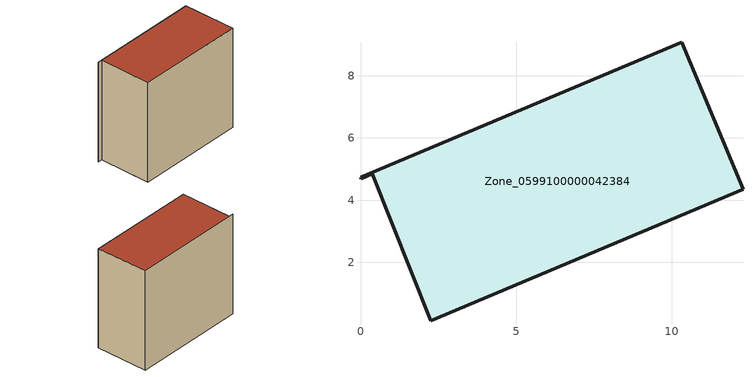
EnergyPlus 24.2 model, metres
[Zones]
Zone_0599100000042384
 floor ground (C_G): 2.26,0.13 0.39,4.84 0.02,4.69 0,4.74 10.32,9.07 12.29,4.35 z0.75
 wall outside (C_F): 12.29,4.35 10.32,9.07 0,4.74 0.02,4.69 0.39,4.84 2.26,0.13 12.29,4.35 z0.75:10.63
 roof outside (C_R): 0.39,4.84 2.26,0.13 12.29,4.35 10.32,9.07 0,4.74 0.02,4.69 z10.63
[BUILDING]
Pand.0599100000042384: North Axis=0; Terrain=City; Loads Convergence Tolerance Value=0.04; Temperature Convergence Tolerance Value=0.4; Solar Distribution=FullExterior; Maximum Number of Warmup Days=25; Minimum Number of Warmup Days=1
[Site:Location]
Rotterdam.The.Hague.AP_ZH_NLD Design_Conditions: Latitude=51.96; Longitude=4.45; Time Zone=1; Elevation=-4.5
[SITE:GROUNDTEMPERATURE:BUILDINGSURFACE]
18, 18, 18, 18, 18, 18, 18, 18, 18, 18, 18, 18
[MATERIAL] Thermal Absorptance=0.9; Solar Absorptance=0.7; Visible Absorptance=0.7
Name | Roughness | Thickness | Conductivity | Density | Specific Heat
G.TI.1946 | MediumSmooth | 0.15 | 1 | 540 | 1210
F.TI.1946 | Rough | 0.3 | 0.857143 | 1920 | 840
R.TI.1946 | MediumRough | 0.2 | 0.1 | 1500 | 1000
[CONSTRUCTION]
C_G: G.TI.1946
C_F: F.TI.1946
C_R: R.TI.1946
[ZONE]
Zone_0599100000042384: Type=1; Multiplier=1; Ceiling Height=Autocalculate; Volume=Autocalculate; Floor Area=autocalculate; Part of Total Floor Area=Yes
[ZONEINFILTRATION:DESIGNFLOWRATE]
Infil_Zone_0599100000042384: Zone or ZoneList or Space or SpaceList=Zone_0599100000042384; Schedule=AlwaysOn; Design Flow Rate Calculation Method=Flow/Area; Flow Rate per Floor Area=0.003; Constant Term Coefficient=1; Temperature Term Coefficient=0; Velocity Term Coefficient=0; Velocity Squared Term Coefficient=0
[HVACTEMPLATE:ZONE:IDEALLOADSAIRSYSTEM]
Zone_0599100000042384: Maximum Heating Supply Air Temperature=50; Minimum Cooling Supply Air Temperature=13; Maximum Heating Supply Air Humidity Ratio=0.0156; Minimum Cooling Supply Air Humidity Ratio=0.0077; Heating Limit=NoLimit; Cooling Limit=NoLimit; Dehumidification Control Type=ConstantSensibleHeatRatio; Cooling Sensible Heat Ratio=0.7; Dehumidification Setpoint=60; Humidification Control Type=None; Humidification Setpoint=30; Outdoor Air Method=None; Outdoor Air Flow Rate per Person=0.00944; Outdoor Air Flow Rate per Zone Floor Area=0; Outdoor Air Flow Rate per Zone=0; Demand Controlled Ventilation Type=None; Outdoor Air Economizer Type=NoEconomizer; Heat Recovery Type=None; Sensible Heat Recovery Effectiveness=0.7; Latent Heat Recovery Effectiveness=0.65
[ZONECONTROL:THERMOSTAT]
ThermostatControl_Zone_0599100000042384: Zone or ZoneList=Zone_0599100000042384; Control Type Schedule=DualSetpointControlType; Control 1=Thermostat_Zone_0599100000042384; Temperature Difference Between Cutout And Setpoint=0
[THERMOSTATSETPOINT:DUALSETPOINT]
Thermostat_Zone_0599100000042384: Heating Setpoint Temperature Schedule=HeatingSetpoint_Zone_0599100000042384; Cooling Setpoint Temperature Schedule=CoolingSetpoint_Zone_0599100000042384
[SCHEDULE:COMPACT]
HeatingSetpoint_Zone_0599100000042384: Through: 12/31, For: AllDays, Until: 24:00, 21
CoolingSetpoint_Zone_0599100000042384: Through: 12/31, For: AllDays, Until: 24:00, 24
DualSetpointControlType: Through: 12/31, For: AllDays, Until: 24:00, 4
AlwaysOn: Through: 12/31, For: AllDays, Until: 24:00, 1
